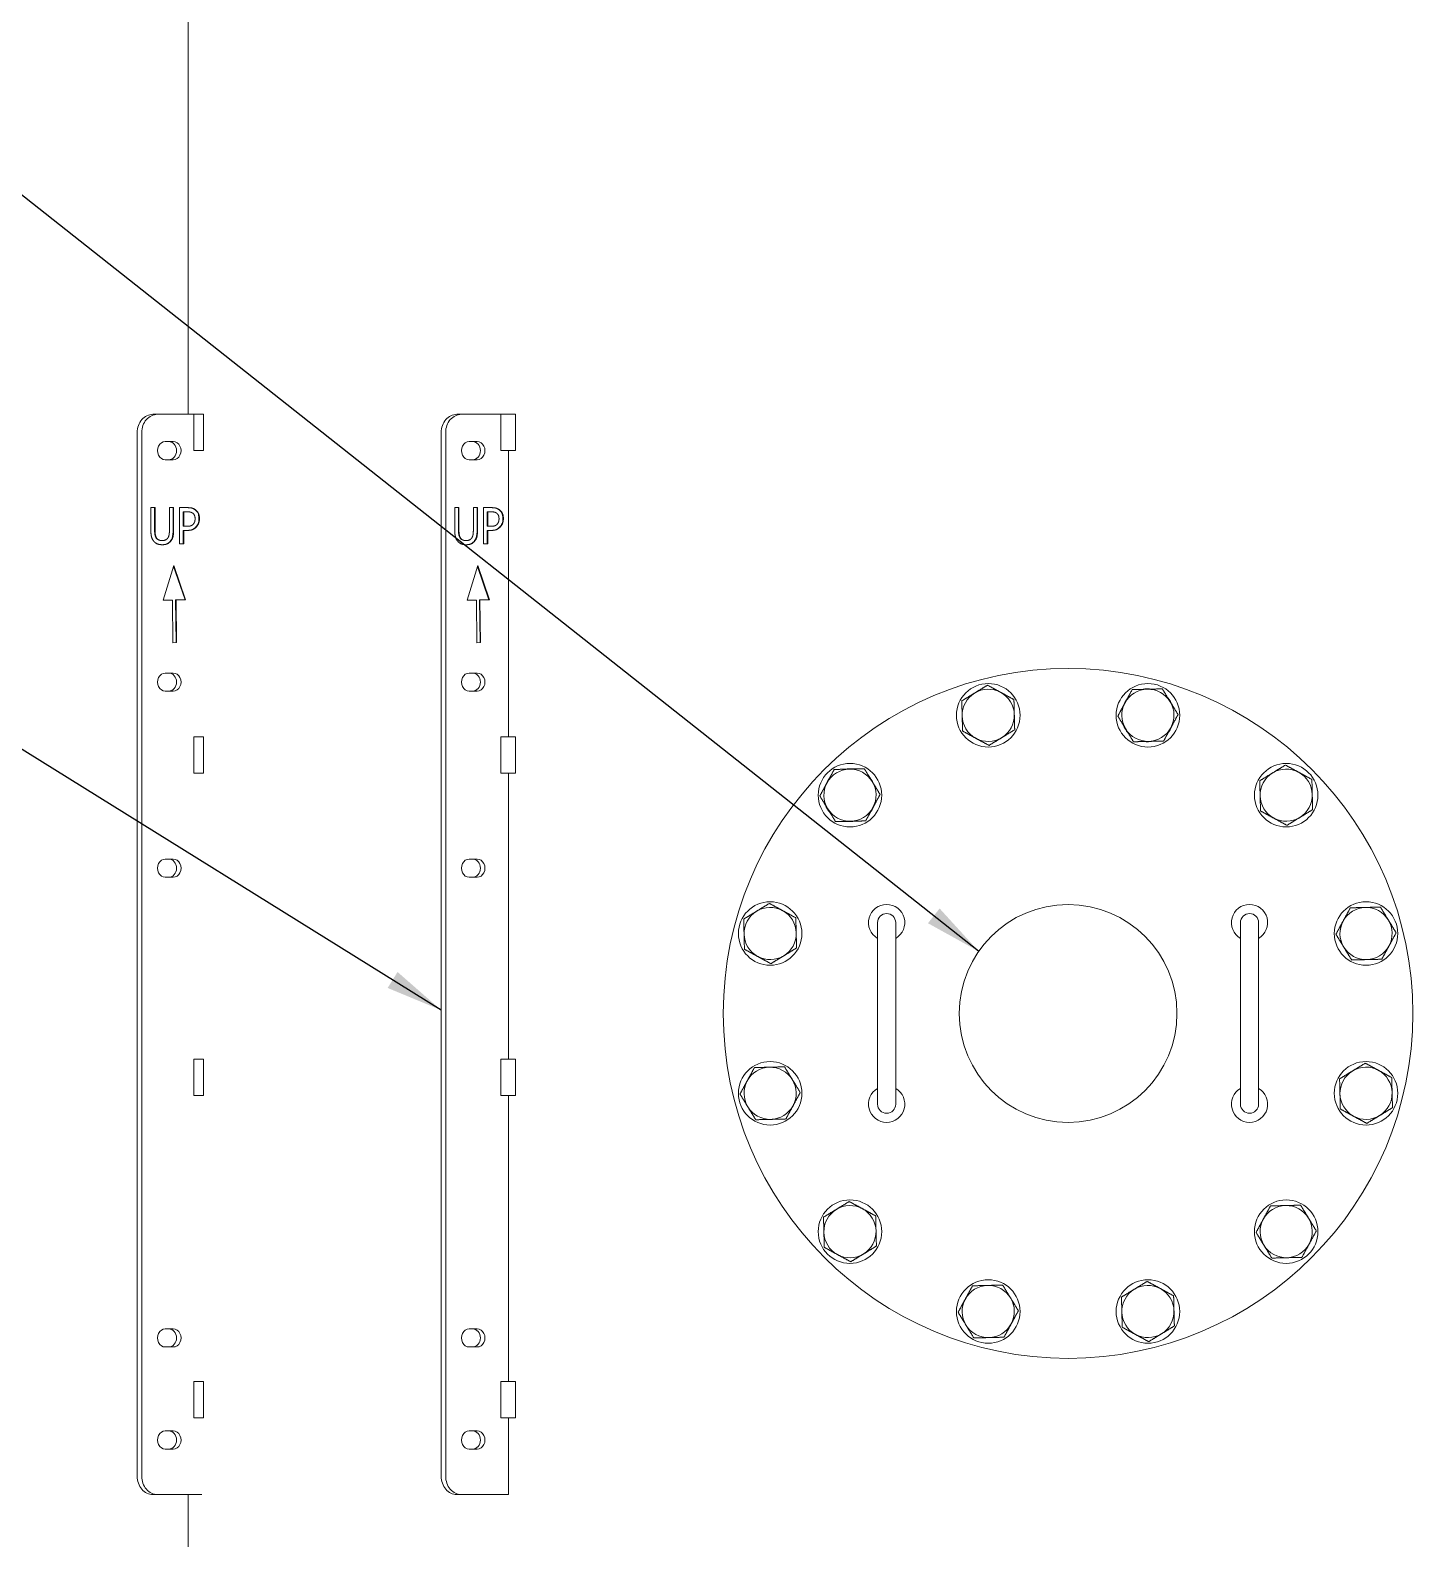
# Model space of a CAD drawing. Header units: inches. Extents: x 20 to 536, y 8 to 344.
# Drawn here: x 231.77 to 269.87, y 94.23 to 135.78 of the extents above; entities that cross this region are included whole.
import ezdxf

# ---------------------------------------------------------------- set-up
doc = ezdxf.new("R2010")
doc.units = ezdxf.units.IN
doc.header["$LTSCALE"] = 16
doc.header["$MEASUREMENT"] = 0
doc.layers.add('Symbol (ANSI)', color=7, linetype='Continuous', lineweight=25)
doc.layers.add('Visible (ANSI)', color=7, linetype='Continuous', lineweight=50)
doc.styles.add('MEMCOR Medium', font='arial.ttf')
doc.dimstyles.new('Default (ANSI)$7', dxfattribs={"dimscale": 16, "dimtxt": 0.15, "dimasz": 0.098425, "dimexe": 0.125, "dimexo": 0.0625, "dimgap": 0.031496, "dimtad": 0, "dimtih": 1, "dimtoh": 1, "dimdec": 4, "dimrnd": 1e-08, "dimzin": 3, "dimdsep": 46, "dimlunit": 5, "dimtxsty": 'MEMCOR Medium', "dimcen": 0.09, "dimdle": 0.393701, "dimclrd": 256, "dimclre": 256, "dimclrt": 256, "dimadec": 0, "dimazin": 1, "dimtfac": 0.8, "dimtofl": 0, "dimtmove": 0, "dimatfit": 3, "dimfxl": 1, "dimfrac": 1, "dimtolj": 1, "dimtzin": 4, "dimlwd": -1, "dimlwe": -1, "dimarcsym": 0})

msp = doc.modelspace()

# ---------------------------------------------------------------- linework, layer by layer
at = {"layer": 'Visible (ANSI)', "linetype": 'Continuous', "lineweight": 18}
for p, q in [((236.11843, 125.20079), (236.11843, 136.70079)), ((235.27563, 125.20079), (235.15063, 125.20079)), ((236.27849, 125.20079), (235.27563, 125.20079)), ((236.54015, 125.20079), (236.27849, 125.20079)), ((236.27849, 124.20079), (236.27849, 125.20079)), ((236.54015, 124.20079), (236.54015, 125.20079)), ((243.65063, 125.20079), (243.52563, 125.20079)), ((244.73316, 125.20079), (243.65063, 125.20079)), ((245.14345, 125.20079), (244.73316, 125.20079)), ((244.73316, 124.20079), (244.73316, 125.20079)), ((245.14345, 124.20079), (245.14345, 125.20079)), ((234.71762, 95.95079), (234.71762, 124.70079)), ((234.84262, 124.70079), (234.84262, 95.95079)), ((243.09262, 95.95079), (243.09262, 124.70079)), ((243.21762, 124.70079), (243.21762, 95.95079)), ((235.49214, 124.45079), (235.70865, 124.45079)), ((243.86714, 124.45079), (244.08365, 124.45079)), ((235.70865, 123.95079), (235.49214, 123.95079)), ((236.54015, 124.20079), (236.27849, 124.20079)), ((244.08365, 123.95079), (243.86714, 123.95079)), ((245.14345, 124.20079), (244.73316, 124.20079)), ((244.94967, 116.32079), (244.94967, 124.20079)), ((235.09302, 122.00664), (235.09302, 122.63062)), ((235.09302, 122.63062), (235.20812, 122.63062)), ((235.19562, 122.63062), (235.19562, 122.00664)), ((235.20812, 122.63062), (235.20812, 122.00664)), ((235.60464, 122.00339), (235.60464, 122.63062)), ((235.60464, 122.63062), (235.71973, 122.63062)), ((235.70723, 122.63062), (235.70723, 122.00664)), ((235.71973, 122.63062), (235.71973, 122.00664)), ((235.88466, 121.63062), (235.88466, 122.63062)), ((235.88466, 122.63062), (236.10221, 122.63062)), ((243.46802, 122.00664), (243.46802, 122.63062)), ((243.46802, 122.63062), (243.58312, 122.63062)), ((243.57062, 122.63062), (243.57062, 122.00664)), ((243.58312, 122.63062), (243.58312, 122.00664)), ((243.97964, 122.00339), (243.97964, 122.63062)), ((243.97964, 122.63062), (244.09473, 122.63062)), ((244.08223, 122.63062), (244.08223, 122.00664)), ((244.09473, 122.63062), (244.09473, 122.00664)), ((244.25966, 121.63062), (244.25966, 122.63062)), ((244.25966, 122.63062), (244.47721, 122.63062)), ((235.99975, 122.51555), (235.98725, 122.51555)), ((235.98725, 122.51555), (235.98725, 122.11685)), ((235.99975, 122.51555), (235.99975, 122.11685)), ((236.0952, 122.51555), (235.99975, 122.51555)), ((244.37475, 122.51555), (244.36225, 122.51555)), ((244.36225, 122.51555), (244.36225, 122.11685)), ((244.37475, 122.51555), (244.37475, 122.11685)), ((244.4702, 122.51555), (244.37475, 122.51555)), ((235.99975, 122.11685), (235.98725, 122.11685)), ((235.99975, 122.00339), (235.98725, 122.00339)), ((235.98725, 122.00339), (235.98725, 121.63062)), ((235.99975, 122.11685), (236.07835, 122.11685)), ((236.0973, 122.00339), (235.99975, 122.00339)), ((235.99975, 122.00339), (235.99975, 121.63062)), ((244.37475, 122.11685), (244.36225, 122.11685)), ((244.37475, 122.00339), (244.36225, 122.00339)), ((244.36225, 122.00339), (244.36225, 121.63062)), ((244.37475, 122.11685), (244.45335, 122.11685)), ((244.4723, 122.00339), (244.37475, 122.00339)), ((244.37475, 122.00339), (244.37475, 121.63062)), ((235.40603, 121.723), (235.39353, 121.723)), ((235.99975, 121.63062), (235.88466, 121.63062)), ((243.78103, 121.723), (243.76853, 121.723)), ((244.37475, 121.63062), (244.25966, 121.63062)), ((235.43203, 120.08125), (235.72673, 121.03345)), ((235.72077, 121.01421), (236.03419, 120.09253)), ((235.72673, 121.03345), (236.04669, 120.09253)), ((243.80703, 120.08125), (244.10173, 121.03345)), ((244.09577, 121.01421), (244.40919, 120.09253)), ((244.10173, 121.03345), (244.42169, 120.09253)), ((235.68852, 120.08675), (235.43203, 120.08125)), ((235.67602, 120.08675), (235.43211, 120.08152)), ((235.68852, 120.08675), (235.67602, 120.08675)), ((235.70215, 118.91085), (235.68852, 120.08675)), ((236.03419, 120.09253), (235.77413, 120.08833)), ((235.77413, 120.08833), (235.78951, 118.9145)), ((235.78663, 120.08833), (235.77413, 120.08833)), ((236.04669, 120.09253), (235.78663, 120.08833)), ((235.78663, 120.08833), (235.80201, 118.9145)), ((236.04669, 120.09253), (236.03419, 120.09253)), ((244.06352, 120.08675), (243.80703, 120.08125)), ((244.05102, 120.08675), (243.80711, 120.08152)), ((244.06352, 120.08675), (244.05102, 120.08675)), ((244.07715, 118.91085), (244.06352, 120.08675)), ((244.40919, 120.09253), (244.14913, 120.08833)), ((244.14913, 120.08833), (244.16451, 118.9145)), ((244.16163, 120.08833), (244.14913, 120.08833)), ((244.42169, 120.09253), (244.16163, 120.08833)), ((244.16163, 120.08833), (244.17701, 118.9145)), ((244.42169, 120.09253), (244.40919, 120.09253)), ((235.78951, 118.9145), (235.70214, 118.9113)), ((235.80201, 118.9145), (235.70215, 118.91085)), ((235.80201, 118.9145), (235.78951, 118.9145)), ((244.16451, 118.9145), (244.07714, 118.9113)), ((244.17701, 118.9145), (244.07715, 118.91085)), ((244.17701, 118.9145), (244.16451, 118.9145)), ((235.49214, 118.07579), (235.70865, 118.07579)), ((243.86714, 118.07579), (244.08365, 118.07579)), ((235.70865, 117.57579), (235.49214, 117.57579)), ((244.08365, 117.57579), (243.86714, 117.57579)), ((236.54015, 116.32079), (236.27849, 116.32079)), ((236.27849, 115.32079), (236.27849, 116.32079)), ((236.54015, 115.32079), (236.54015, 116.32079)), ((245.14345, 116.32079), (244.73316, 116.32079)), ((244.73316, 115.32079), (244.73316, 116.32079)), ((245.14345, 115.32079), (245.14345, 116.32079)), ((236.54015, 115.32079), (236.27849, 115.32079)), ((245.14345, 115.32079), (244.73316, 115.32079)), ((244.94967, 107.44079), (244.94967, 115.32079)), ((235.49214, 112.95079), (235.70865, 112.95079)), ((243.86714, 112.95079), (244.08365, 112.95079)), ((235.70865, 112.45079), (235.49214, 112.45079)), ((244.08365, 112.45079), (243.86714, 112.45079)), ((255.11814, 111.20079), (255.11814, 110.45079)), ((255.61814, 110.45079), (255.61814, 111.20079)), ((265.11814, 111.20079), (265.11814, 110.45079)), ((265.61814, 110.45079), (265.61814, 111.20079)), ((255.11814, 106.95079), (255.11814, 110.45079)), ((255.61814, 106.95079), (255.61814, 110.45079)), ((265.11814, 106.95079), (265.11814, 110.45079)), ((265.61814, 106.95079), (265.61814, 110.45079)), ((236.54015, 107.44079), (236.27849, 107.44079)), ((236.27849, 106.44079), (236.27849, 107.44079)), ((236.54015, 106.44079), (236.54015, 107.44079)), ((245.14345, 107.44079), (244.73316, 107.44079)), ((244.73316, 106.44079), (244.73316, 107.44079)), ((245.14345, 106.44079), (245.14345, 107.44079)), ((255.11814, 106.95079), (255.11814, 106.20079)), ((255.61814, 106.20079), (255.61814, 106.95079)), ((265.11814, 106.95079), (265.11814, 106.20079)), ((265.61814, 106.20079), (265.61814, 106.95079)), ((236.54015, 106.44079), (236.27849, 106.44079)), ((245.14345, 106.44079), (244.73316, 106.44079)), ((244.94967, 98.56079), (244.94967, 106.44079)), ((235.49214, 100.01329), (235.70865, 100.01329)), ((243.86714, 100.01329), (244.08365, 100.01329)), ((235.70865, 99.51329), (235.49214, 99.51329)), ((244.08365, 99.51329), (243.86714, 99.51329)), ((236.54015, 98.56079), (236.27849, 98.56079)), ((236.27849, 97.56079), (236.27849, 98.56079)), ((236.54015, 97.56079), (236.54015, 98.56079)), ((245.14345, 98.56079), (244.73316, 98.56079)), ((244.73316, 97.56079), (244.73316, 98.56079)), ((245.14345, 97.56079), (245.14345, 98.56079)), ((236.54015, 97.56079), (236.27849, 97.56079)), ((245.14345, 97.56079), (244.73316, 97.56079)), ((244.94967, 95.45079), (244.94967, 97.56079)), ((235.49214, 97.20079), (235.70865, 97.20079)), ((243.86714, 97.20079), (244.08365, 97.20079)), ((235.70865, 96.70079), (235.49214, 96.70079)), ((244.08365, 96.70079), (243.86714, 96.70079)), ((235.15063, 95.45079), (235.27563, 95.45079)), ((235.27563, 95.45079), (236.49499, 95.45079)), ((236.11843, 68.95079), (236.11843, 95.45079)), ((243.52563, 95.45079), (243.65063, 95.45079)), ((243.65063, 95.45079), (244.94967, 95.45079))]:
    msp.add_line(p, q, dxfattribs=at)
for centre, radius in [((260.36814, 108.70079), 9.5), ((258.16818, 116.91116), 0.875), ((262.5681, 116.91116), 0.875), ((254.35773, 114.7112), 0.875), ((266.37855, 114.7112), 0.875), ((252.15777, 110.90075), 0.875), ((268.57851, 110.90075), 0.875), ((260.36814, 108.70079), 3), ((252.15777, 106.50083), 0.875), ((268.57851, 106.50083), 0.875), ((254.35773, 102.69038), 0.875), ((266.37855, 102.69038), 0.875), ((258.16818, 100.49042), 0.875), ((262.5681, 100.49042), 0.875)]:
    msp.add_circle(centre, radius, dxfattribs=at)
for centre, radius, start, end in [((258.16818, 116.91116), 0.71875, 61.440302, 121.440302), ((262.5681, 116.91116), 0.71875, 91.440302, 151.440302), ((262.5681, 116.91116), 0.7295, 81.59194, 101.288663), ((262.5681, 116.91116), 0.71875, 31.440302, 91.440302), ((258.16818, 116.91116), 0.71875, 121.440302, 181.440302), ((258.16818, 116.91116), 0.71875, 1.440302, 61.440302), ((262.5681, 116.91116), 0.71875, 151.440302, 211.440302), ((262.5681, 116.91116), 0.7295, 141.59194, 161.288663), ((262.5681, 116.91116), 0.7295, 21.59194, 41.288663), ((262.5681, 116.91116), 0.71875, 331.440302, 31.440302), ((258.16818, 116.91116), 0.71875, 181.440302, 241.440302), ((258.16818, 116.91116), 0.71875, 301.440302, 1.440302), ((262.5681, 116.91116), 0.7295, 201.59194, 221.288663), ((262.5681, 116.91116), 0.71875, 211.440302, 271.440302), ((262.5681, 116.91116), 0.71875, 271.440302, 331.440302), ((262.5681, 116.91116), 0.7295, 321.59194, 341.288663), ((258.16818, 116.91116), 0.71875, 241.440302, 301.440302), ((262.5681, 116.91116), 0.7295, 261.59194, 281.288663), ((254.35773, 114.7112), 0.7295, 141.59194, 161.288663), ((254.35773, 114.7112), 0.71875, 91.440302, 151.440302), ((254.35773, 114.7112), 0.7295, 81.59194, 101.288663), ((254.35773, 114.7112), 0.71875, 31.440302, 91.440302), ((254.35773, 114.7112), 0.7295, 21.59194, 41.288663), ((266.37855, 114.7112), 0.71875, 121.440302, 181.440302), ((266.37855, 114.7112), 0.71875, 61.440302, 121.440302), ((266.37855, 114.7112), 0.71875, 1.440302, 61.440302), ((254.35773, 114.7112), 0.71875, 151.440302, 211.440302), ((254.35773, 114.7112), 0.71875, 331.440302, 31.440302), ((266.37855, 114.7112), 0.71875, 181.440302, 241.440302), ((266.37855, 114.7112), 0.71875, 301.440302, 1.440302), ((254.35773, 114.7112), 0.7295, 201.59194, 221.288663), ((254.35773, 114.7112), 0.71875, 211.440302, 271.440302), ((254.35773, 114.7112), 0.71875, 271.440302, 331.440302), ((254.35773, 114.7112), 0.7295, 321.59194, 341.288663), ((254.35773, 114.7112), 0.7295, 261.59194, 281.288663), ((266.37855, 114.7112), 0.71875, 241.440302, 301.440302), ((252.15777, 110.90075), 0.71875, 121.440302, 181.440302), ((252.15777, 110.90075), 0.71875, 61.440302, 121.440302), ((252.15777, 110.90075), 0.71875, 1.440302, 61.440302), ((255.36814, 111.20079), 0.5, 90, 240), ((255.36814, 111.20079), 0.25, 0, 180), ((255.36814, 111.20079), 0.5, 300, 90), ((265.36814, 111.20079), 0.5, 90, 240), ((265.36814, 111.20079), 0.25, 0, 180), ((265.36814, 111.20079), 0.5, 300, 90), ((268.57851, 110.90075), 0.71875, 91.440302, 151.440302), ((268.57851, 110.90075), 0.71875, 31.440302, 91.440302), ((268.57851, 110.90075), 0.71875, 151.440302, 211.440302), ((268.57851, 110.90075), 0.71875, 331.440302, 31.440302), ((252.15777, 110.90075), 0.71875, 181.440302, 241.440302), ((252.15777, 110.90075), 0.71875, 301.440302, 1.440302), ((268.57851, 110.90075), 0.71875, 271.440302, 331.440302), ((252.15777, 110.90075), 0.71875, 241.440302, 301.440302), ((268.57851, 110.90075), 0.71875, 211.440302, 271.440302), ((252.15777, 106.50083), 0.71875, 91.440302, 151.440302), ((252.15777, 106.50083), 0.71875, 31.440302, 91.440302), ((268.57851, 106.50083), 0.71875, 61.440302, 121.440302), ((252.15777, 106.50083), 0.71875, 151.440302, 211.440302), ((252.15777, 106.50083), 0.71875, 331.440302, 31.440302), ((268.57851, 106.50083), 0.71875, 121.440302, 181.440302), ((268.57851, 106.50083), 0.71875, 1.440302, 61.440302), ((255.36814, 106.20079), 0.5, 120, 270), ((255.36814, 106.20079), 0.5, 270, 60), ((265.36814, 106.20079), 0.5, 120, 270), ((265.36814, 106.20079), 0.5, 270, 60), ((268.57851, 106.50083), 0.71875, 181.440302, 241.440302), ((268.57851, 106.50083), 0.71875, 301.440302, 1.440302), ((252.15777, 106.50083), 0.71875, 211.440302, 271.440302), ((252.15777, 106.50083), 0.71875, 271.440302, 331.440302), ((255.36814, 106.20079), 0.25, 180, 0), ((265.36814, 106.20079), 0.25, 180, 0), ((268.57851, 106.50083), 0.71875, 241.440302, 301.440302), ((254.35773, 102.69038), 0.71875, 121.440302, 181.440302), ((254.35773, 102.69038), 0.71875, 61.440302, 121.440302), ((254.35773, 102.69038), 0.71875, 1.440302, 61.440302), ((266.37855, 102.69038), 0.71875, 91.440302, 151.440302), ((266.37855, 102.69038), 0.71875, 31.440302, 91.440302), ((266.37855, 102.69038), 0.71875, 331.440302, 31.440302), ((254.35773, 102.69038), 0.71875, 181.440302, 241.440302), ((254.35773, 102.69038), 0.71875, 301.440302, 1.440302), ((266.37855, 102.69038), 0.71875, 151.440302, 211.440302), ((266.37855, 102.69038), 0.71875, 211.440302, 271.440302), ((266.37855, 102.69038), 0.71875, 271.440302, 331.440302), ((254.35773, 102.69038), 0.71875, 241.440302, 301.440302), ((258.16818, 100.49042), 0.71875, 91.440302, 151.440302), ((258.16818, 100.49042), 0.71875, 31.440302, 91.440302), ((262.5681, 100.49042), 0.71875, 121.440302, 181.440302), ((262.5681, 100.49042), 0.71875, 61.440302, 121.440302), ((262.5681, 100.49042), 0.71875, 1.440302, 61.440302), ((258.16818, 100.49042), 0.71875, 151.440302, 211.440302), ((258.16818, 100.49042), 0.71875, 331.440302, 31.440302), ((258.16818, 100.49042), 0.71875, 271.440302, 331.440302), ((262.5681, 100.49042), 0.71875, 181.440302, 241.440302), ((262.5681, 100.49042), 0.71875, 301.440302, 1.440302), ((258.16818, 100.49042), 0.71875, 211.440302, 271.440302), ((262.5681, 100.49042), 0.71875, 241.440302, 301.440302)]:
    msp.add_arc(centre, radius, start, end, dxfattribs=at)
for centre, major_axis, start_param, end_param in [((235.15063, 124.70079), (0, 0.5), 0, 1.57079633), ((235.27563, 124.70079), (0, 0.5), 0, 1.57079633), ((243.52563, 124.70079), (0, 0.5), 0, 1.57079633), ((243.65063, 124.70079), (0, 0.5), 0, 1.57079633), ((235.49214, 124.20079), (0, -0.25), 3.14159265, 6.28318531), ((235.58365, 124.20079), (0, -0.25), 0, 3.14159265), ((235.70865, 124.20079), (0, 0.25), 3.14159265, 6.28318531), ((243.86714, 124.20079), (0, -0.25), 3.14159265, 6.28318531), ((243.95865, 124.20079), (0, -0.25), 0, 3.14159265), ((244.08365, 124.20079), (0, 0.25), 3.14159265, 6.28318531), ((235.49214, 117.82579), (0, -0.25), 3.14159265, 6.28318531), ((235.58365, 117.82579), (0, -0.25), 0, 3.14159265), ((235.70865, 117.82579), (0, 0.25), 3.14159265, 6.28318531), ((243.86714, 117.82579), (0, -0.25), 3.14159265, 6.28318531), ((243.95865, 117.82579), (0, -0.25), 0, 3.14159265), ((244.08365, 117.82579), (0, 0.25), 3.14159265, 6.28318531), ((235.49214, 112.70079), (0, -0.25), 3.14159265, 6.28318531), ((235.58365, 112.70079), (0, -0.25), 0, 3.14159265), ((235.70865, 112.70079), (0, 0.25), 3.14159265, 6.28318531), ((243.86714, 112.70079), (0, -0.25), 3.14159265, 6.28318531), ((243.95865, 112.70079), (0, -0.25), 0, 3.14159265), ((244.08365, 112.70079), (0, 0.25), 3.14159265, 6.28318531), ((235.49214, 99.76329), (0, -0.25), 3.14159265, 6.28318531), ((235.58365, 99.76329), (0, -0.25), 0, 3.14159265), ((235.70865, 99.76329), (0, 0.25), 3.14159265, 6.28318531), ((243.86714, 99.76329), (0, -0.25), 3.14159265, 6.28318531), ((243.95865, 99.76329), (0, -0.25), 0, 3.14159265), ((244.08365, 99.76329), (0, 0.25), 3.14159265, 6.28318531), ((235.49214, 96.95079), (0, -0.25), 3.14159265, 6.28318531), ((235.58365, 96.95079), (0, -0.25), 0, 3.14159265), ((235.70865, 96.95079), (0, 0.25), 3.14159265, 6.28318531), ((243.86714, 96.95079), (0, -0.25), 3.14159265, 6.28318531), ((243.95865, 96.95079), (0, -0.25), 0, 3.14159265), ((244.08365, 96.95079), (0, 0.25), 3.14159265, 6.28318531), ((235.15063, 95.95079), (0, -0.5), 4.71238898, 6.28318531), ((235.27563, 95.95079), (0, -0.5), 4.71238898, 6.28318531), ((243.52563, 95.95079), (0, -0.5), 4.71238898, 6.28318531), ((243.65063, 95.95079), (0, -0.5), 4.71238898, 6.28318531)]:
    msp.add_ellipse(centre, major_axis=major_axis, ratio=0.8660254, start_param=start_param, end_param=end_param, dxfattribs=at)
for points, knots in [([(236.08971, 122.63062), (236.12468, 122.63062), (236.17797, 122.62839), (236.258, 122.60546), (236.28874, 122.59042), (236.3164, 122.56822)], [-0.725506634, -0.725506634, -0.725506634, -0.725506634, -0.296366495, -0.296366495, 0, 0, 0, 0]), ([(244.46471, 122.63062), (244.49968, 122.63062), (244.55297, 122.62839), (244.633, 122.60546), (244.66374, 122.59042), (244.6914, 122.56822)], [-0.725506634, -0.725506634, -0.725506634, -0.725506634, -0.296366495, -0.296366495, 0, 0, 0, 0]), ([(236.3164, 122.56822), (236.33538, 122.5533), (236.35229, 122.53571), (236.37843, 122.49888), (236.39189, 122.47632), (236.41482, 122.40989), (236.41956, 122.3693), (236.41956, 122.32916)], [-0.844477071, -0.844477071, -0.844477071, -0.844477071, -0.544529725, -0.544529725, -0.305823756, -0.305823756, 0, 0, 0, 0]), ([(236.41956, 122.32916), (236.41956, 122.30548), (236.41756, 122.28201), (236.40796, 122.22936), (236.40024, 122.20695), (236.38225, 122.16059), (236.36553, 122.13175), (236.34377, 122.10712)], [-0.48070155, -0.48070155, -0.48070155, -0.48070155, -0.387114958, -0.387114958, -0.268097881, -0.268097881, 0, 0, 0, 0]), ([(244.6914, 122.56822), (244.71038, 122.5533), (244.72729, 122.53571), (244.75343, 122.49888), (244.76689, 122.47632), (244.78982, 122.40989), (244.79456, 122.3693), (244.79456, 122.32916)], [-0.844477071, -0.844477071, -0.844477071, -0.844477071, -0.544529725, -0.544529725, -0.305823756, -0.305823756, 0, 0, 0, 0]), ([(244.79456, 122.32916), (244.79456, 122.30548), (244.79256, 122.28201), (244.78296, 122.22936), (244.77524, 122.20695), (244.75725, 122.16059), (244.74053, 122.13175), (244.71877, 122.10712)], [-0.48070155, -0.48070155, -0.48070155, -0.48070155, -0.387114958, -0.387114958, -0.268097881, -0.268097881, 0, 0, 0, 0]), ([(235.19562, 122.00664), (235.19562, 121.94098), (235.20066, 121.90502), (235.20909, 121.8572), (235.21854, 121.82985), (235.23281, 121.80485)], [-0.371862003, -0.371862003, -0.371862003, -0.371862003, -0.228145318, -0.228145318, 0, 0, 0, 0]), ([(235.23281, 121.80485), (235.24091, 121.79069), (235.25063, 121.77821), (235.2762, 121.75428), (235.29027, 121.74627), (235.3297, 121.72758), (235.36225, 121.723), (235.39353, 121.723)], [-0.454531198, -0.454531198, -0.454531198, -0.454531198, -0.37440362, -0.37440362, -0.275150152, -0.275150152, 0, 0, 0, 0]), ([(235.70723, 122.00664), (235.70723, 121.96669), (235.70523, 121.92555), (235.69272, 121.83311), (235.68215, 121.80239), (235.66462, 121.75601), (235.64707, 121.72691), (235.62442, 121.70194)], [-0.467674705, -0.467674705, -0.467674705, -0.467674705, -0.385613275, -0.385613275, -0.275578199, -0.275578199, 0, 0, 0, 0]), ([(236.34377, 122.10712), (236.32885, 122.09017), (236.31258, 122.07519), (236.27698, 122.04912), (236.25801, 122.03835), (236.21639, 122.02029), (236.17051, 122.00339), (236.0848, 122.00339)], [-2.12199044, -2.12199044, -2.12199044, -2.12199044, -1.44284282, -1.44284282, -0.75409962, -0.75409962, 0, 0, 0, 0]), ([(243.57062, 122.00664), (243.57062, 121.94098), (243.57566, 121.90502), (243.58409, 121.8572), (243.59354, 121.82985), (243.60781, 121.80485)], [-0.371862003, -0.371862003, -0.371862003, -0.371862003, -0.228145318, -0.228145318, 0, 0, 0, 0]), ([(243.60781, 121.80485), (243.61591, 121.79069), (243.62563, 121.77821), (243.6512, 121.75428), (243.66527, 121.74627), (243.7047, 121.72758), (243.73725, 121.723), (243.76853, 121.723)], [-0.454531198, -0.454531198, -0.454531198, -0.454531198, -0.37440362, -0.37440362, -0.275150152, -0.275150152, 0, 0, 0, 0]), ([(244.08223, 122.00664), (244.08223, 121.96669), (244.08023, 121.92555), (244.06772, 121.83311), (244.05715, 121.80239), (244.03962, 121.75601), (244.02207, 121.72691), (243.99942, 121.70194)], [-0.467674705, -0.467674705, -0.467674705, -0.467674705, -0.385613275, -0.385613275, -0.275578199, -0.275578199, 0, 0, 0, 0]), ([(244.71877, 122.10712), (244.70385, 122.09017), (244.68758, 122.07519), (244.65198, 122.04912), (244.63301, 122.03835), (244.59139, 122.02029), (244.54551, 122.00339), (244.4598, 122.00339)], [-2.12199044, -2.12199044, -2.12199044, -2.12199044, -1.44284282, -1.44284282, -0.75409962, -0.75409962, 0, 0, 0, 0]), ([(235.62442, 121.70194), (235.61077, 121.68645), (235.59589, 121.67276), (235.56346, 121.64925), (235.5463, 121.63971), (235.50644, 121.6232), (235.46692, 121.61037), (235.39994, 121.60959)], [-1.62181416, -1.62181416, -1.62181416, -1.62181416, -1.12295259, -1.12295259, -0.62367983, -0.62367983, -0.0190532, -0.0190532, -0.0190532, -0.0190532]), ([(243.99942, 121.70194), (243.98577, 121.68645), (243.97089, 121.67276), (243.93846, 121.64925), (243.9213, 121.63971), (243.88144, 121.6232), (243.84192, 121.61037), (243.77494, 121.60959)], [-1.62181416, -1.62181416, -1.62181416, -1.62181416, -1.12295259, -1.12295259, -0.62367983, -0.62367983, -0.0190532, -0.0190532, -0.0190532, -0.0190532])]:
    msp.add_open_spline(points, degree=3, knots=knots, dxfattribs=at)
for points in [[(236.10221, 122.63062), (236.17941, 122.63062), (236.28749, 122.60145), (236.3289, 122.56822)], [(244.47721, 122.63062), (244.55441, 122.63062), (244.66249, 122.60145), (244.7039, 122.56822)], [(236.07835, 122.11685), (236.14853, 122.11685), (236.23486, 122.14278), (236.26293, 122.17681)], [(236.24959, 122.47746), (236.22222, 122.49853), (236.14924, 122.51555), (236.0952, 122.51555)], [(236.31205, 122.32511), (236.31205, 122.37698), (236.28117, 122.45315), (236.24959, 122.47746)], [(236.26293, 122.17681), (236.28889, 122.2068), (236.31205, 122.2773), (236.31205, 122.32511)], [(236.3289, 122.56822), (236.37732, 122.53014), (236.43206, 122.41263), (236.43206, 122.32916)], [(236.43206, 122.32916), (236.43206, 122.26433), (236.39206, 122.14764), (236.35627, 122.10712)], [(244.45335, 122.11685), (244.52353, 122.11685), (244.60986, 122.14278), (244.63793, 122.17681)], [(244.62459, 122.47746), (244.59722, 122.49853), (244.52424, 122.51555), (244.4702, 122.51555)], [(244.68705, 122.32511), (244.68705, 122.37698), (244.65617, 122.45315), (244.62459, 122.47746)], [(244.63793, 122.17681), (244.66389, 122.2068), (244.68705, 122.2773), (244.68705, 122.32511)], [(244.7039, 122.56822), (244.75232, 122.53014), (244.80706, 122.41263), (244.80706, 122.32916)], [(244.80706, 122.32916), (244.80706, 122.26433), (244.76706, 122.14764), (244.73127, 122.10712)], [(235.17583, 121.70194), (235.13022, 121.7538), (235.09302, 121.89967), (235.09302, 122.00664)], [(235.20812, 122.00664), (235.20812, 121.93694), (235.22356, 121.84294), (235.24531, 121.80485)], [(235.24531, 121.80485), (235.26847, 121.76433), (235.34848, 121.723), (235.40603, 121.723)], [(235.40603, 121.723), (235.46006, 121.723), (235.54428, 121.76433), (235.56744, 121.80485)], [(235.56744, 121.80485), (235.5892, 121.84294), (235.60464, 121.93613), (235.60464, 122.00339)], [(235.71973, 122.00664), (235.71973, 121.9021), (235.68324, 121.75299), (235.63692, 121.70194)], [(236.35627, 122.10712), (236.31135, 122.05607), (236.18994, 122.00339), (236.0973, 122.00339)], [(243.55083, 121.70194), (243.50522, 121.7538), (243.46802, 121.89967), (243.46802, 122.00664)], [(243.58312, 122.00664), (243.58312, 121.93694), (243.59856, 121.84294), (243.62031, 121.80485)], [(243.62031, 121.80485), (243.64347, 121.76433), (243.72348, 121.723), (243.78103, 121.723)], [(243.78103, 121.723), (243.83506, 121.723), (243.91928, 121.76433), (243.94244, 121.80485)], [(243.94244, 121.80485), (243.9642, 121.84294), (243.97964, 121.93613), (243.97964, 122.00339)], [(244.09473, 122.00664), (244.09473, 121.9021), (244.05824, 121.75299), (244.01192, 121.70194)], [(244.73127, 122.10712), (244.68635, 122.05607), (244.56494, 122.00339), (244.4723, 122.00339)], [(235.40603, 121.60955), (235.32953, 121.60955), (235.21584, 121.65574), (235.17583, 121.70194)], [(235.63692, 121.70194), (235.59551, 121.65493), (235.48603, 121.60955), (235.40603, 121.60955)], [(243.78103, 121.60955), (243.70453, 121.60955), (243.59084, 121.65574), (243.55083, 121.70194)], [(244.01192, 121.70194), (243.97051, 121.65493), (243.86103, 121.60955), (243.78103, 121.60955)]]:
    msp.add_open_spline(points, degree=2, dxfattribs=at)
for points, weights in [([(257.79327, 117.52439), (257.95759, 117.62484), (258.14732, 117.74084)], [1, 1.04314139574, 1.01001874936]), ([(258.14732, 117.74084), (258.34264, 117.63453), (258.51179, 117.54245)], [1.01001874936, 1.04314139574, 1]), ([(261.93681, 117.25478), (262.02888, 117.42393), (262.1352, 117.61925)], [1, 1.04314139574, 1.01001874936]), ([(262.1352, 117.61925), (262.35751, 117.62484), (262.55004, 117.62968)], [1.01001874936, 1.04314139574, 1]), ([(262.55004, 117.62968), (262.74256, 117.63453), (262.96488, 117.64011)], [1, 1.04314139574, 1.01001874936]), ([(262.96488, 117.64011), (263.08087, 117.45038), (263.18133, 117.28607)], [1.01001874936, 1.04314139574, 1]), ([(257.43923, 117.30793), (257.62896, 117.42393), (257.79327, 117.52439)], [1.01001874936, 1.04314139574, 1]), ([(257.44966, 116.8931), (257.44482, 117.08562), (257.43923, 117.30793)], [1, 1.04314139574, 1.01001874936]), ([(258.51179, 117.54245), (258.68095, 117.45038), (258.87627, 117.34407)], [1, 1.04314139574, 1.01001874936]), ([(258.87627, 117.34407), (258.88186, 117.12176), (258.8867, 116.92923)], [1.01001874936, 1.04314139574, 1]), ([(261.73842, 116.8903), (261.84474, 117.08562), (261.93681, 117.25478)], [1.01001874936, 1.04314139574, 1]), ([(263.18133, 117.28607), (263.28178, 117.12176), (263.39778, 116.93202)], [1, 1.04314139574, 1.01001874936]), ([(257.46009, 116.47826), (257.4545, 116.70057), (257.44966, 116.8931)], [1.01001874936, 1.04314139574, 1]), ([(258.8867, 116.92923), (258.89154, 116.7367), (258.89713, 116.51439)], [1, 1.04314139574, 1.01001874936]), ([(261.95488, 116.53625), (261.85442, 116.70057), (261.73842, 116.8903)], [1, 1.04314139574, 1.01001874936]), ([(263.39778, 116.93202), (263.29147, 116.7367), (263.19939, 116.56755)], [1.01001874936, 1.04314139574, 1]), ([(257.82456, 116.27987), (257.65541, 116.37194), (257.46009, 116.47826)], [1, 1.04314139574, 1.01001874936]), ([(258.89713, 116.51439), (258.7074, 116.39839), (258.54309, 116.29794)], [1.01001874936, 1.04314139574, 1]), ([(262.17133, 116.18221), (262.05533, 116.37194), (261.95488, 116.53625)], [1.01001874936, 1.04314139574, 1]), ([(263.19939, 116.56755), (263.10732, 116.39839), (263.00101, 116.20307)], [1, 1.04314139574, 1.01001874936]), ([(258.18904, 116.08148), (257.99372, 116.1878), (257.82456, 116.27987)], [1.01001874936, 1.04314139574, 1]), ([(258.54309, 116.29794), (258.37877, 116.19748), (258.18904, 116.08148)], [1, 1.04314139574, 1.01001874936]), ([(262.58617, 116.19264), (262.39364, 116.1878), (262.17133, 116.18221)], [1, 1.04314139574, 1.01001874936]), ([(263.00101, 116.20307), (262.7787, 116.19748), (262.58617, 116.19264)], [1.01001874936, 1.04314139574, 1]), ([(266.00364, 115.32443), (266.16795, 115.42488), (266.35769, 115.54088)], [1, 1.04314139574, 1.01001874936]), ([(266.35769, 115.54088), (266.55301, 115.43456), (266.72216, 115.34249)], [1.01001874936, 1.04314139574, 1]), ([(253.72644, 115.05482), (253.81851, 115.22397), (253.92483, 115.41929)], [1, 1.04314139574, 1.01001874936]), ([(253.92483, 115.41929), (254.14714, 115.42488), (254.33967, 115.42972)], [1.01001874936, 1.04314139574, 1]), ([(254.33967, 115.42972), (254.53219, 115.43456), (254.75451, 115.44015)], [1, 1.04314139574, 1.01001874936]), ([(254.75451, 115.44015), (254.8705, 115.25042), (254.97096, 115.08611)], [1.01001874936, 1.04314139574, 1]), ([(265.6496, 115.10797), (265.83933, 115.22397), (266.00364, 115.32443)], [1.01001874936, 1.04314139574, 1]), ([(265.66003, 114.69313), (265.65518, 114.88566), (265.6496, 115.10797)], [1, 1.04314139574, 1.01001874936]), ([(266.72216, 115.34249), (266.89132, 115.25042), (267.08664, 115.14411)], [1, 1.04314139574, 1.01001874936]), ([(267.08664, 115.14411), (267.09223, 114.92179), (267.09707, 114.72927)], [1.01001874936, 1.04314139574, 1]), ([(253.52805, 114.69034), (253.63437, 114.88566), (253.72644, 115.05482)], [1.01001874936, 1.04314139574, 1]), ([(253.74451, 114.33629), (253.64405, 114.50061), (253.52805, 114.69034)], [1, 1.04314139574, 1.01001874936]), ([(254.97096, 115.08611), (255.07142, 114.92179), (255.18741, 114.73206)], [1, 1.04314139574, 1.01001874936]), ([(255.18741, 114.73206), (255.0811, 114.53674), (254.98903, 114.36758)], [1.01001874936, 1.04314139574, 1]), ([(265.67046, 114.27829), (265.66487, 114.50061), (265.66003, 114.69313)], [1.01001874936, 1.04314139574, 1]), ([(267.09707, 114.72927), (267.10191, 114.53674), (267.1075, 114.31443)], [1, 1.04314139574, 1.01001874936]), ([(253.96096, 113.98225), (253.84496, 114.17198), (253.74451, 114.33629)], [1.01001874936, 1.04314139574, 1]), ([(254.98903, 114.36758), (254.89695, 114.19843), (254.79064, 114.00311)], [1, 1.04314139574, 1.01001874936]), ([(266.03493, 114.07991), (265.86578, 114.17198), (265.67046, 114.27829)], [1, 1.04314139574, 1.01001874936]), ([(267.1075, 114.31443), (266.91777, 114.19843), (266.75346, 114.09797)], [1.01001874936, 1.04314139574, 1]), ([(254.3758, 113.99268), (254.18327, 113.98784), (253.96096, 113.98225)], [1, 1.04314139574, 1.01001874936]), ([(254.79064, 114.00311), (254.56833, 113.99752), (254.3758, 113.99268)], [1.01001874936, 1.04314139574, 1]), ([(266.39941, 113.88152), (266.20409, 113.98784), (266.03493, 114.07991)], [1.01001874936, 1.04314139574, 1]), ([(266.75346, 114.09797), (266.58914, 113.99752), (266.39941, 113.88152)], [1, 1.04314139574, 1.01001874936]), ([(251.42882, 111.29753), (251.61855, 111.41352), (251.78286, 111.51398)], [1.01001874936, 1.04314139574, 1]), ([(251.78286, 111.51398), (251.94718, 111.61444), (252.13691, 111.73043)], [1, 1.04314139574, 1.01001874936]), ([(252.13691, 111.73043), (252.33223, 111.62412), (252.50139, 111.53205)], [1.01001874936, 1.04314139574, 1]), ([(252.50139, 111.53205), (252.67054, 111.43997), (252.86586, 111.33366)], [1, 1.04314139574, 1.01001874936]), ([(267.94722, 111.24437), (268.03929, 111.41352), (268.1456, 111.60885)], [1, 1.04314139574, 1.01001874936]), ([(268.1456, 111.60885), (268.36792, 111.61444), (268.56044, 111.61928)], [1.01001874936, 1.04314139574, 1]), ([(268.56044, 111.61928), (268.75297, 111.62412), (268.97528, 111.62971)], [1, 1.04314139574, 1.01001874936]), ([(268.97528, 111.62971), (269.09128, 111.43997), (269.19174, 111.27566)], [1.01001874936, 1.04314139574, 1]), ([(251.43925, 110.88269), (251.43441, 111.07522), (251.42882, 111.29753)], [1, 1.04314139574, 1.01001874936]), ([(252.86586, 111.33366), (252.87145, 111.11135), (252.87629, 110.91882)], [1.01001874936, 1.04314139574, 1]), ([(267.74883, 110.87989), (267.85515, 111.07522), (267.94722, 111.24437)], [1.01001874936, 1.04314139574, 1]), ([(269.19174, 111.27566), (269.29219, 111.11135), (269.40819, 110.92161)], [1, 1.04314139574, 1.01001874936]), ([(251.44968, 110.46785), (251.44409, 110.69016), (251.43925, 110.88269)], [1.01001874936, 1.04314139574, 1]), ([(252.87629, 110.91882), (252.88113, 110.72629), (252.88672, 110.50398)], [1, 1.04314139574, 1.01001874936]), ([(267.96528, 110.52585), (267.86483, 110.69016), (267.74883, 110.87989)], [1, 1.04314139574, 1.01001874936]), ([(269.2098, 110.55714), (269.11773, 110.38798), (269.01142, 110.19266)], [1, 1.04314139574, 1.01001874936]), ([(269.40819, 110.92161), (269.30187, 110.72629), (269.2098, 110.55714)], [1.01001874936, 1.04314139574, 1]), ([(251.81416, 110.26946), (251.645, 110.36153), (251.44968, 110.46785)], [1, 1.04314139574, 1.01001874936]), ([(252.17863, 110.07108), (251.98331, 110.17739), (251.81416, 110.26946)], [1.01001874936, 1.04314139574, 1]), ([(252.53268, 110.28753), (252.36836, 110.18707), (252.17863, 110.07108)], [1, 1.04314139574, 1.01001874936]), ([(252.88672, 110.50398), (252.69699, 110.38798), (252.53268, 110.28753)], [1.01001874936, 1.04314139574, 1]), ([(268.18174, 110.1718), (268.06574, 110.36153), (267.96528, 110.52585)], [1.01001874936, 1.04314139574, 1]), ([(268.59658, 110.18223), (268.40405, 110.17739), (268.18174, 110.1718)], [1, 1.04314139574, 1.01001874936]), ([(269.01142, 110.19266), (268.7891, 110.18707), (268.59658, 110.18223)], [1.01001874936, 1.04314139574, 1]), ([(251.52648, 106.84445), (251.61855, 107.0136), (251.72487, 107.20892)], [1, 1.04314139574, 1.01001874936]), ([(251.72487, 107.20892), (251.94718, 107.21451), (252.13971, 107.21935)], [1.01001874936, 1.04314139574, 1]), ([(252.13971, 107.21935), (252.33223, 107.22419), (252.55454, 107.22978)], [1, 1.04314139574, 1.01001874936]), ([(252.55454, 107.22978), (252.67054, 107.04005), (252.771, 106.87574)], [1.01001874936, 1.04314139574, 1]), ([(268.2036, 107.11406), (268.36792, 107.21451), (268.55765, 107.33051)], [1, 1.04314139574, 1.01001874936]), ([(268.55765, 107.33051), (268.75297, 107.22419), (268.92213, 107.13212)], [1.01001874936, 1.04314139574, 1]), ([(251.32809, 106.47997), (251.43441, 106.67529), (251.52648, 106.84445)], [1.01001874936, 1.04314139574, 1]), ([(252.771, 106.87574), (252.87145, 106.71142), (252.98745, 106.52169)], [1, 1.04314139574, 1.01001874936]), ([(267.84956, 106.8976), (268.03929, 107.0136), (268.2036, 107.11406)], [1.01001874936, 1.04314139574, 1]), ([(267.85999, 106.48276), (267.85515, 106.67529), (267.84956, 106.8976)], [1, 1.04314139574, 1.01001874936]), ([(268.92213, 107.13212), (269.09128, 107.04005), (269.2866, 106.93374)], [1, 1.04314139574, 1.01001874936]), ([(269.2866, 106.93374), (269.29219, 106.71142), (269.29703, 106.5189)], [1.01001874936, 1.04314139574, 1]), ([(251.54455, 106.12592), (251.44409, 106.29024), (251.32809, 106.47997)], [1, 1.04314139574, 1.01001874936]), ([(252.98745, 106.52169), (252.88113, 106.32637), (252.78906, 106.15721)], [1.01001874936, 1.04314139574, 1]), ([(267.87042, 106.06792), (267.86483, 106.29024), (267.85999, 106.48276)], [1.01001874936, 1.04314139574, 1]), ([(269.29703, 106.5189), (269.30187, 106.32637), (269.30746, 106.10406)], [1, 1.04314139574, 1.01001874936]), ([(251.761, 105.77188), (251.645, 105.96161), (251.54455, 106.12592)], [1.01001874936, 1.04314139574, 1]), ([(252.78906, 106.15721), (252.69699, 105.98806), (252.59068, 105.79274)], [1, 1.04314139574, 1.01001874936]), ([(268.23489, 105.86954), (268.06574, 105.96161), (267.87042, 106.06792)], [1, 1.04314139574, 1.01001874936]), ([(269.30746, 106.10406), (269.11773, 105.98806), (268.95342, 105.8876)], [1.01001874936, 1.04314139574, 1]), ([(252.17584, 105.78231), (251.98331, 105.77747), (251.761, 105.77188)], [1, 1.04314139574, 1.01001874936]), ([(252.59068, 105.79274), (252.36836, 105.78715), (252.17584, 105.78231)], [1.01001874936, 1.04314139574, 1]), ([(268.59937, 105.67115), (268.40405, 105.77747), (268.23489, 105.86954)], [1.01001874936, 1.04314139574, 1]), ([(268.95342, 105.8876), (268.7891, 105.78715), (268.59937, 105.67115)], [1, 1.04314139574, 1.01001874936]), ([(253.98283, 103.30361), (254.14714, 103.40407), (254.33687, 103.52006)], [1, 1.04314139574, 1.01001874936]), ([(254.33687, 103.52006), (254.53219, 103.41375), (254.70135, 103.32168)], [1.01001874936, 1.04314139574, 1]), ([(253.62878, 103.08716), (253.81851, 103.20315), (253.98283, 103.30361)], [1.01001874936, 1.04314139574, 1]), ([(253.63921, 102.67232), (253.63437, 102.86485), (253.62878, 103.08716)], [1, 1.04314139574, 1.01001874936]), ([(254.70135, 103.32168), (254.8705, 103.2296), (255.06583, 103.12329)], [1, 1.04314139574, 1.01001874936]), ([(255.06583, 103.12329), (255.07142, 102.90098), (255.07626, 102.70845)], [1.01001874936, 1.04314139574, 1]), ([(265.74726, 103.034), (265.83933, 103.20315), (265.94564, 103.39848)], [1, 1.04314139574, 1.01001874936]), ([(265.94564, 103.39848), (266.16795, 103.40407), (266.36048, 103.40891)], [1.01001874936, 1.04314139574, 1]), ([(266.36048, 103.40891), (266.55301, 103.41375), (266.77532, 103.41934)], [1, 1.04314139574, 1.01001874936]), ([(266.77532, 103.41934), (266.89132, 103.2296), (266.99177, 103.06529)], [1.01001874936, 1.04314139574, 1]), ([(266.99177, 103.06529), (267.09223, 102.90098), (267.20823, 102.71125)], [1, 1.04314139574, 1.01001874936]), ([(253.64964, 102.25748), (253.64405, 102.47979), (253.63921, 102.67232)], [1.01001874936, 1.04314139574, 1]), ([(255.07626, 102.70845), (255.0811, 102.51592), (255.08669, 102.29361)], [1, 1.04314139574, 1.01001874936]), ([(265.54887, 102.66952), (265.65518, 102.86485), (265.74726, 103.034)], [1.01001874936, 1.04314139574, 1]), ([(265.76532, 102.31548), (265.66487, 102.47979), (265.54887, 102.66952)], [1, 1.04314139574, 1.01001874936]), ([(267.20823, 102.71125), (267.10191, 102.51592), (267.00984, 102.34677)], [1.01001874936, 1.04314139574, 1]), ([(254.01412, 102.05909), (253.84496, 102.15116), (253.64964, 102.25748)], [1, 1.04314139574, 1.01001874936]), ([(255.08669, 102.29361), (254.89695, 102.17761), (254.73264, 102.07716)], [1.01001874936, 1.04314139574, 1]), ([(265.98178, 101.96143), (265.86578, 102.15116), (265.76532, 102.31548)], [1.01001874936, 1.04314139574, 1]), ([(267.00984, 102.34677), (266.91777, 102.17761), (266.81145, 101.98229)], [1, 1.04314139574, 1.01001874936]), ([(254.37859, 101.86071), (254.18327, 101.96702), (254.01412, 102.05909)], [1.01001874936, 1.04314139574, 1]), ([(254.73264, 102.07716), (254.56833, 101.9767), (254.37859, 101.86071)], [1, 1.04314139574, 1.01001874936]), ([(266.39661, 101.97186), (266.20409, 101.96702), (265.98178, 101.96143)], [1, 1.04314139574, 1.01001874936]), ([(266.81145, 101.98229), (266.58914, 101.9767), (266.39661, 101.97186)], [1.01001874936, 1.04314139574, 1]), ([(257.53689, 100.83404), (257.62896, 101.00319), (257.73527, 101.19852)], [1, 1.04314139574, 1.01001874936]), ([(257.73527, 101.19852), (257.95759, 101.2041), (258.15011, 101.20895)], [1.01001874936, 1.04314139574, 1]), ([(258.15011, 101.20895), (258.34264, 101.21379), (258.56495, 101.21938)], [1, 1.04314139574, 1.01001874936]), ([(258.56495, 101.21938), (258.68095, 101.02964), (258.7814, 100.86533)], [1.01001874936, 1.04314139574, 1]), ([(261.83915, 100.8872), (262.02888, 101.00319), (262.1932, 101.10365)], [1.01001874936, 1.04314139574, 1]), ([(262.1932, 101.10365), (262.35751, 101.2041), (262.54724, 101.3201)], [1, 1.04314139574, 1.01001874936]), ([(262.54724, 101.3201), (262.74256, 101.21379), (262.91172, 101.12171)], [1.01001874936, 1.04314139574, 1]), ([(262.91172, 101.12171), (263.08087, 101.02964), (263.2762, 100.92333)], [1, 1.04314139574, 1.01001874936]), ([(257.3385, 100.46956), (257.44482, 100.66488), (257.53689, 100.83404)], [1.01001874936, 1.04314139574, 1]), ([(258.7814, 100.86533), (258.88186, 100.70102), (258.99786, 100.51128)], [1, 1.04314139574, 1.01001874936]), ([(261.84958, 100.47236), (261.84474, 100.66488), (261.83915, 100.8872)], [1, 1.04314139574, 1.01001874936]), ([(263.2762, 100.92333), (263.28178, 100.70102), (263.28663, 100.50849)], [1.01001874936, 1.04314139574, 1]), ([(257.55495, 100.11552), (257.4545, 100.27983), (257.3385, 100.46956)], [1, 1.04314139574, 1.01001874936]), ([(258.79947, 100.14681), (258.7074, 99.97765), (258.60108, 99.78233)], [1, 1.04314139574, 1.01001874936]), ([(258.99786, 100.51128), (258.89154, 100.31596), (258.79947, 100.14681)], [1.01001874936, 1.04314139574, 1]), ([(261.86001, 100.05752), (261.85442, 100.27983), (261.84958, 100.47236)], [1.01001874936, 1.04314139574, 1]), ([(263.28663, 100.50849), (263.29147, 100.31596), (263.29706, 100.09365)], [1, 1.04314139574, 1.01001874936]), ([(257.77141, 99.76147), (257.65541, 99.9512), (257.55495, 100.11552)], [1.01001874936, 1.04314139574, 1]), ([(258.18624, 99.7719), (257.99372, 99.76706), (257.77141, 99.76147)], [1, 1.04314139574, 1.01001874936]), ([(258.60108, 99.78233), (258.37877, 99.77674), (258.18624, 99.7719)], [1.01001874936, 1.04314139574, 1]), ([(262.22449, 99.85913), (262.05533, 99.9512), (261.86001, 100.05752)], [1, 1.04314139574, 1.01001874936]), ([(262.58896, 99.66074), (262.39364, 99.76706), (262.22449, 99.85913)], [1.01001874936, 1.04314139574, 1]), ([(262.94301, 99.8772), (262.7787, 99.77674), (262.58896, 99.66074)], [1, 1.04314139574, 1.01001874936]), ([(263.29706, 100.09365), (263.10732, 99.97765), (262.94301, 99.8772)], [1.01001874936, 1.04314139574, 1])]:
    msp.add_rational_spline(points, weights, degree=2, dxfattribs=at)

# ---------------------------------------------------------------- leaders
at = {"layer": 'Symbol (ANSI)', "annotation_type": 0, "has_hookline": 1, "hookline_direction": 1}
for points, text_width in [([(257.90357, 110.41131), (228.94048, 133.28949), (227.36568, 133.28949)], 57.29714), ([(243.09262, 108.79084), (229.77935, 117.06188), (228.20455, 117.06188)], 49.36371)]:
    msp.add_leader(points, dimstyle='Default (ANSI)$7', override={"dimtad": 0}, dxfattribs=dict(at, text_width=text_width))

doc.saveas('drawing.dxf')
